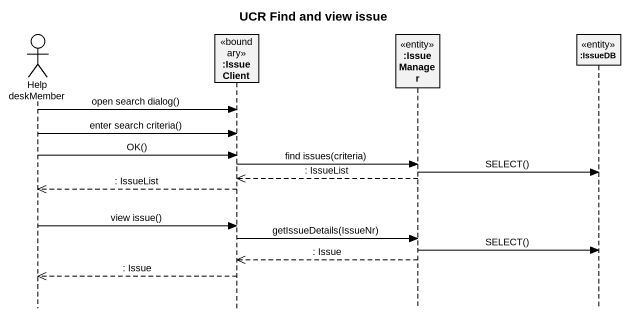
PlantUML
@startuml
title UCR Find and view issue
hide footbox
actor "Help deskMember" as Help_deskMember
participant ":IssueClient" as IssueClient <<boundary>>
participant ":IssueManager" as IssueManager <<entity>>
participant ":IssueDB" as IssueDB <<entity>>

Help_deskMember -> IssueClient : open search dialog()
Help_deskMember -> IssueClient : enter search criteria()
Help_deskMember -> IssueClient : OK()
IssueClient -> IssueManager : find issues(criteria)
IssueManager -> IssueDB : SELECT()
IssueManager -->> IssueClient : : IssueList
IssueClient -->> Help_deskMember : : IssueList
Help_deskMember -> IssueClient : view issue()
IssueClient -> IssueManager : getIssueDetails(IssueNr)
IssueManager -> IssueDB : SELECT()
IssueManager -->> IssueClient : : Issue
IssueClient -->> Help_deskMember : : Issue
@enduml
